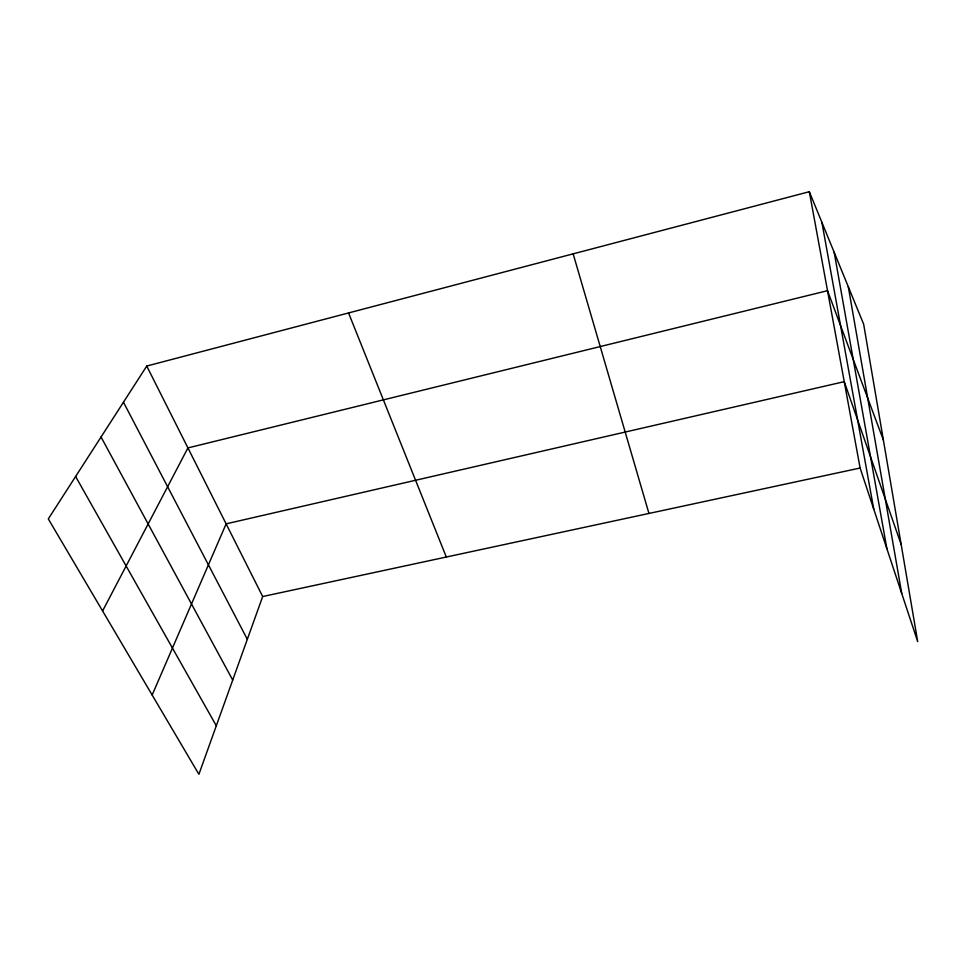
<?xml version="1.0" encoding="UTF-8"?>
<svg xmlns="http://www.w3.org/2000/svg" width="966" height="966" viewBox="0 0 966 966"><rect width="100%" height="100%" fill="white"/><g stroke="black" fill="none" stroke-linecap="round" stroke-linejoin="round"><path stroke-width="1.45" d="M146.747 366.054L262.68 596.529L198.899 774.297L48.3 518.911L146.747 366.054L809.327 191.703L863.652 324.19L917.7 641.629L860.114 468.027L809.327 191.703M152.157 695.025L226.129 523.85L844.248 381.667L901.145 544.413M102.589 610.971L187.923 447.922L827.524 290.694L883.383 440.061M262.68 596.529L860.114 468.027M75.614 476.492L216.312 725.78M101.044 437.006L232.709 680.064M123.455 402.206L247.332 639.323M348.557 312.948L446.316 557.032M573.152 253.853L648.947 513.441M821.909 222.385L873.747 509.142M834.177 252.295L886.873 548.676M848.281 286.685L901.737 593.51"/></g></svg>
